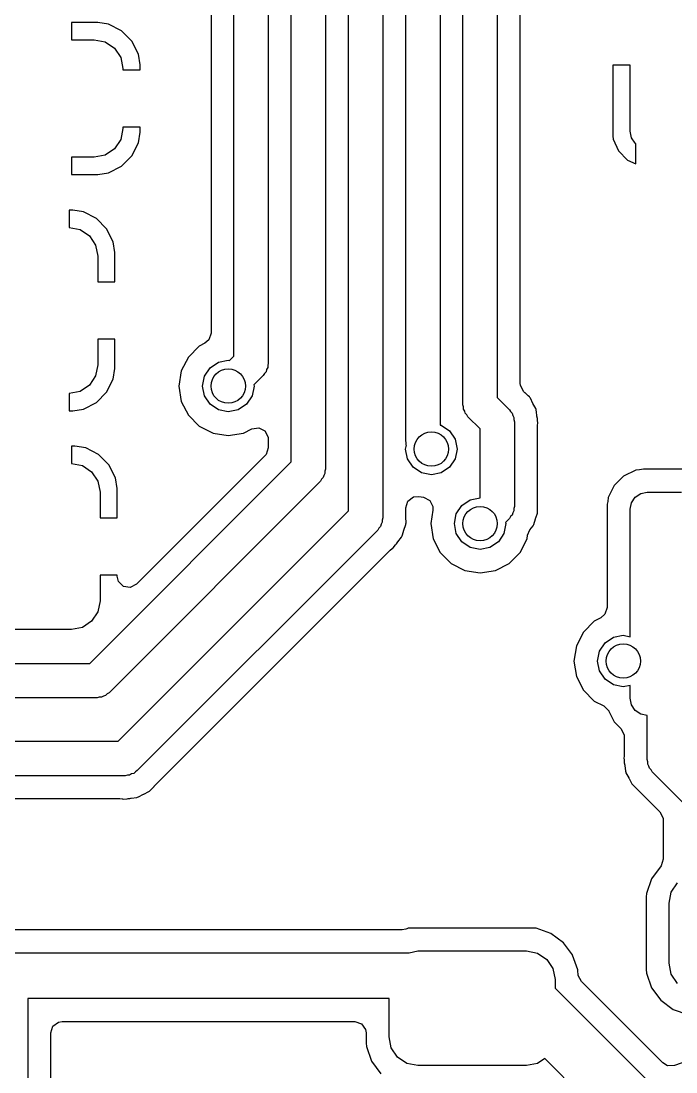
# Model space of a CAD drawing. Extents: x 0 to 2.79, y -2.39 to 0.
# Drawn here: x 2.0968 to 2.3221, y -1.8215 to -1.4604 of the extents above; entities that cross this region are included whole.
import ezdxf

# ---------------------------------------------------------------- set-up
doc = ezdxf.new("R2010")
doc.units = 0
doc.header["$MEASUREMENT"] = 0
doc.layers.add('BLACK', color=7, linetype='CONTINUOUS')

msp = doc.modelspace()

# ---------------------------------------------------------------- linework, layer by layer
at = {"layer": 'BLACK', "linetype": 'CONTINUOUS'}
for p, q in [((2.20945, -1.62866), (2.20945, -1.09208)), ((2.22126, -1.09536), (2.22126, -1.6311)), ((2.20157, -1.10849), (2.20157, -1.61434)), ((2.18976, -1.61189), (2.18976, -1.11093)), ((2.22913, -1.60455), (2.22913, -1.12126)), ((2.24094, -1.12371), (2.24094, -1.59921)), ((2.24882, -1.59222), (2.24882, -1.12941)), ((2.18189, -1.13307), (2.18189, -1.57795)), ((2.26063, -1.13186), (2.26063, -1.58977)), ((2.17008, -1.57551), (2.17008, -1.13552)), ((2.16219, -1.2795), (2.16219, -1.56766)), ((2.26852, -1.47559), (2.26852, -1.45591)), ((2.11417, -1.46093), (2.11417, -1.46683)), ((2.12329, -1.46093), (2.11417, -1.46093)), ((2.11417, -1.46093), (2.11417, -1.46093)), ((2.12697, -1.46151), (2.12329, -1.46093)), ((2.13142, -1.46377), (2.12697, -1.46151)), ((2.12697, -1.46151), (2.12697, -1.46151)), ((2.13495, -1.4673), (2.13142, -1.46377)), ((2.11417, -1.46683), (2.12205, -1.46683)), ((2.12205, -1.46683), (2.12581, -1.46758)), ((2.12581, -1.46758), (2.12901, -1.46971)), ((2.12901, -1.46971), (2.13114, -1.47291)), ((2.13721, -1.47175), (2.13495, -1.4673)), ((2.13114, -1.47291), (2.13189, -1.47667)), ((2.1378, -1.47543), (2.13721, -1.47175)), ((2.13721, -1.47175), (2.13721, -1.47175)), ((2.13189, -1.47667), (2.13189, -1.47717)), ((2.1378, -1.47717), (2.1378, -1.47543)), ((2.1378, -1.47543), (2.1378, -1.47543)), ((2.26852, -1.58489), (2.26852, -1.47559)), ((2.3063, -1.47559), (2.30039, -1.47559)), ((2.30039, -1.47559), (2.30039, -1.49999)), ((2.3063, -1.49823), (2.3063, -1.47559)), ((2.13189, -1.47717), (2.1378, -1.47717)), ((2.1378, -1.47717), (2.1378, -1.47717)), ((2.13189, -1.49734), (2.13114, -1.50111)), ((2.1378, -1.49685), (2.13189, -1.49685)), ((2.13189, -1.49685), (2.13189, -1.49734)), ((2.13721, -1.50227), (2.1378, -1.49858)), ((2.1378, -1.49858), (2.1378, -1.49685)), ((2.30675, -1.50049), (2.3063, -1.49823)), ((2.13114, -1.50111), (2.12901, -1.5043)), ((2.30039, -1.49999), (2.30051, -1.50098)), ((2.30051, -1.50098), (2.30229, -1.50502)), ((2.30803, -1.5024), (2.30675, -1.50049)), ((2.12901, -1.5043), (2.12581, -1.50644)), ((2.13495, -1.50671), (2.13721, -1.50227)), ((2.13721, -1.50227), (2.13721, -1.50227)), ((2.30229, -1.50502), (2.30541, -1.50814)), ((2.30827, -1.50256), (2.30803, -1.5024)), ((2.30827, -1.5094), (2.30827, -1.50256)), ((2.12205, -1.50719), (2.11417, -1.50719)), ((2.11417, -1.50719), (2.11417, -1.51309)), ((2.12581, -1.50644), (2.12205, -1.50719)), ((2.13142, -1.51024), (2.13495, -1.50671)), ((2.30541, -1.50814), (2.30541, -1.50814)), ((2.30541, -1.50814), (2.30827, -1.5094)), ((2.30827, -1.5094), (2.30827, -1.5094)), ((2.12329, -1.51309), (2.12697, -1.51251)), ((2.12697, -1.51251), (2.13142, -1.51024)), ((2.12697, -1.51251), (2.12697, -1.51251)), ((2.11417, -1.51309), (2.12329, -1.51309)), ((2.11417, -1.51309), (2.11417, -1.51309)), ((2.12329, -1.51309), (2.12329, -1.51309)), ((2.11339, -1.52539), (2.11339, -1.5313)), ((2.11463, -1.52539), (2.11339, -1.52539)), ((2.11339, -1.52539), (2.11339, -1.52539)), ((2.11831, -1.52598), (2.11463, -1.52539)), ((2.12276, -1.52824), (2.11831, -1.52598)), ((2.11831, -1.52598), (2.11831, -1.52598)), ((2.12629, -1.53177), (2.12276, -1.52824)), ((2.11339, -1.5313), (2.11715, -1.53205)), ((2.11715, -1.53205), (2.12035, -1.53418)), ((2.12035, -1.53418), (2.12248, -1.53738)), ((2.12855, -1.53621), (2.12629, -1.53177)), ((2.12248, -1.53738), (2.12323, -1.54114)), ((2.12913, -1.5399), (2.12855, -1.53621)), ((2.12855, -1.53621), (2.12855, -1.53621)), ((2.12323, -1.54114), (2.12323, -1.55)), ((2.12913, -1.55), (2.12913, -1.5399)), ((2.12913, -1.5399), (2.12913, -1.5399)), ((2.12323, -1.55), (2.12913, -1.55)), ((2.12913, -1.55), (2.12913, -1.55)), ((2.12913, -1.56969), (2.12323, -1.56969)), ((2.12323, -1.56969), (2.12323, -1.57854)), ((2.12913, -1.57978), (2.12913, -1.56969)), ((2.12913, -1.56969), (2.12913, -1.56969)), ((2.16144, -1.56995), (2.16006, -1.57113)), ((2.16219, -1.56766), (2.16144, -1.56995)), ((2.15814, -1.57211), (2.15439, -1.57586)), ((2.16006, -1.57113), (2.15814, -1.57211)), ((2.15814, -1.57211), (2.15814, -1.57211)), ((2.15439, -1.57586), (2.15198, -1.58059)), ((2.16185, -1.57956), (2.16472, -1.57764)), ((2.16472, -1.57764), (2.16811, -1.57697)), ((2.16811, -1.57697), (2.16853, -1.57705)), ((2.16853, -1.57705), (2.17008, -1.57551)), ((2.18189, -1.57795), (2.18169, -1.5787)), ((2.12323, -1.57854), (2.12248, -1.58231)), ((2.12855, -1.58347), (2.12913, -1.57978)), ((2.15198, -1.58059), (2.15115, -1.58583)), ((2.15198, -1.58059), (2.15198, -1.58059)), ((2.15993, -1.58244), (2.16185, -1.57956)), ((2.18055, -1.58146), (2.18016, -1.58213)), ((2.1811, -1.58091), (2.18055, -1.58146)), ((2.1813, -1.58015), (2.1811, -1.58091)), ((2.18169, -1.57948), (2.1813, -1.58015)), ((2.18169, -1.5787), (2.18169, -1.57948)), ((2.12248, -1.58231), (2.12035, -1.5855)), ((2.12629, -1.58792), (2.12855, -1.58347)), ((2.12855, -1.58347), (2.12855, -1.58347)), ((2.15925, -1.58583), (2.15993, -1.58244)), ((2.18016, -1.58213), (2.17688, -1.5854)), ((2.26857, -1.5855), (2.26852, -1.58489)), ((2.11715, -1.58764), (2.11339, -1.58839)), ((2.11339, -1.58839), (2.11339, -1.59429)), ((2.12035, -1.5855), (2.11715, -1.58764)), ((2.12276, -1.59144), (2.12629, -1.58792)), ((2.15115, -1.58583), (2.15115, -1.58583)), ((2.15115, -1.58583), (2.15198, -1.59107)), ((2.15993, -1.58922), (2.15925, -1.58583)), ((2.17697, -1.58583), (2.17629, -1.58922)), ((2.17688, -1.5854), (2.17697, -1.58583)), ((2.26967, -1.58764), (2.26857, -1.5855)), ((2.27014, -1.58812), (2.26967, -1.58764)), ((2.2702, -1.58817), (2.27014, -1.58812)), ((2.27129, -1.58918), (2.2702, -1.58817)), ((2.11831, -1.59371), (2.12276, -1.59144)), ((2.15198, -1.59107), (2.15198, -1.59107)), ((2.15198, -1.59107), (2.15439, -1.5958)), ((2.16185, -1.59209), (2.15993, -1.58922)), ((2.16472, -1.59401), (2.16185, -1.59209)), ((2.17437, -1.59209), (2.1715, -1.59401)), ((2.17629, -1.58922), (2.17437, -1.59209)), ((2.24902, -1.59297), (2.24882, -1.59222)), ((2.26063, -1.58977), (2.26479, -1.59393)), ((2.27165, -1.58951), (2.27129, -1.58918)), ((2.27183, -1.58974), (2.27165, -1.58951)), ((2.272, -1.58997), (2.27183, -1.58974)), ((2.27286, -1.59175), (2.272, -1.58997)), ((2.2729, -1.59182), (2.27286, -1.59175)), ((2.27321, -1.5924), (2.2729, -1.59182)), ((2.27384, -1.59356), (2.27321, -1.5924)), ((2.11339, -1.59429), (2.11339, -1.59429)), ((2.11339, -1.59429), (2.11463, -1.59429)), ((2.11463, -1.59429), (2.11831, -1.59371)), ((2.11463, -1.59429), (2.11463, -1.59429)), ((2.11831, -1.59371), (2.11831, -1.59371)), ((2.15439, -1.5958), (2.15439, -1.5958)), ((2.15439, -1.5958), (2.15814, -1.59955)), ((2.16811, -1.59469), (2.16472, -1.59401)), ((2.1715, -1.59401), (2.16811, -1.59469)), ((2.24902, -1.59375), (2.24902, -1.59297)), ((2.24941, -1.59442), (2.24902, -1.59375)), ((2.24961, -1.59517), (2.24941, -1.59442)), ((2.25016, -1.59572), (2.24961, -1.59517)), ((2.25055, -1.59639), (2.25016, -1.59572)), ((2.26479, -1.59393), (2.26517, -1.5946)), ((2.26517, -1.5946), (2.26572, -1.59515)), ((2.26572, -1.59515), (2.26593, -1.5959)), ((2.26593, -1.5959), (2.26631, -1.59657)), ((2.27394, -1.59383), (2.27384, -1.59356)), ((2.27402, -1.59411), (2.27394, -1.59383)), ((2.27409, -1.59469), (2.27402, -1.59411)), ((2.27402, -1.59411), (2.27402, -1.59411)), ((2.27426, -1.59607), (2.27409, -1.59469)), ((2.27427, -1.59615), (2.27426, -1.59607)), ((2.15814, -1.59955), (2.16287, -1.60196)), ((2.24094, -1.59921), (2.24136, -1.5993)), ((2.24136, -1.5993), (2.24424, -1.60122)), ((2.2547, -1.60055), (2.25055, -1.59639)), ((2.26631, -1.59657), (2.26631, -1.59735)), ((2.26631, -1.59735), (2.26652, -1.5981)), ((2.26652, -1.5981), (2.26652, -1.62719)), ((2.27441, -1.59696), (2.27427, -1.59615)), ((2.27441, -1.59713), (2.27441, -1.59696)), ((2.27442, -1.59737), (2.27441, -1.59713)), ((2.27441, -1.59994), (2.27449, -1.59914)), ((2.27459, -1.59868), (2.27442, -1.59737)), ((2.27449, -1.59914), (2.27459, -1.59868)), ((2.27449, -1.59914), (2.27449, -1.59914)), ((2.16287, -1.60196), (2.16811, -1.60279)), ((2.16811, -1.60279), (2.17335, -1.60196)), ((2.17335, -1.60196), (2.1762, -1.6005)), ((2.1762, -1.6005), (2.17858, -1.60013)), ((2.17858, -1.60013), (2.18073, -1.60122)), ((2.18073, -1.60122), (2.18182, -1.60337)), ((2.24424, -1.60122), (2.24616, -1.60409)), ((2.2547, -1.62422), (2.2547, -1.60055)), ((2.27441, -1.62686), (2.27441, -1.59994)), ((2.11541, -1.6065), (2.11417, -1.6065)), ((2.11417, -1.6065), (2.11417, -1.6124)), ((2.1191, -1.60708), (2.11541, -1.6065)), ((2.18182, -1.60337), (2.18187, -1.60398)), ((2.18187, -1.60398), (2.18187, -1.60701)), ((2.22911, -1.60748), (2.22938, -1.60615)), ((2.22934, -1.6053), (2.22913, -1.60455)), ((2.22934, -1.60608), (2.22934, -1.6053)), ((2.22938, -1.60615), (2.22934, -1.60608)), ((2.24616, -1.60409), (2.24683, -1.60748)), ((2.12355, -1.60934), (2.1191, -1.60708)), ((2.1191, -1.60708), (2.1191, -1.60708)), ((2.12707, -1.61287), (2.12355, -1.60934)), ((2.18073, -1.60977), (2.13657, -1.65392)), ((2.18113, -1.6093), (2.18073, -1.60977)), ((2.18187, -1.60701), (2.18113, -1.6093)), ((2.22979, -1.61087), (2.22911, -1.60748)), ((2.24683, -1.60748), (2.24616, -1.61087)), ((2.11417, -1.6124), (2.11794, -1.61315)), ((2.11794, -1.61315), (2.12113, -1.61528)), ((2.12056, -1.6811), (2.18976, -1.61189)), ((2.12934, -1.61732), (2.12707, -1.61287)), ((2.23171, -1.61374), (2.22979, -1.61087)), ((2.23458, -1.61566), (2.23171, -1.61374)), ((2.24424, -1.61374), (2.24136, -1.61566)), ((2.24616, -1.61087), (2.24424, -1.61374)), ((2.12113, -1.61528), (2.12327, -1.61848)), ((2.12992, -1.621), (2.12934, -1.61732)), ((2.12934, -1.61732), (2.12934, -1.61732)), ((2.20078, -1.61729), (2.20023, -1.61784)), ((2.20098, -1.61654), (2.20078, -1.61729)), ((2.20137, -1.61587), (2.20098, -1.61654)), ((2.20157, -1.61434), (2.20137, -1.61509)), ((2.20137, -1.61509), (2.20137, -1.61587)), ((2.23797, -1.61634), (2.23458, -1.61566)), ((2.24136, -1.61566), (2.23797, -1.61634)), ((2.30408, -1.61676), (2.30082, -1.62002)), ((2.30821, -1.61474), (2.30408, -1.61676)), ((2.30955, -1.61455), (2.30821, -1.61474)), ((2.3109, -1.61435), (2.30955, -1.61455)), ((2.32533, -1.61435), (2.3109, -1.61435)), ((2.12327, -1.61848), (2.12402, -1.62224)), ((2.19985, -1.61852), (2.12718, -1.69118)), ((2.12992, -1.6311), (2.12992, -1.621)), ((2.12992, -1.621), (2.12992, -1.621)), ((2.20023, -1.61784), (2.19985, -1.61852)), ((2.30082, -1.62002), (2.2988, -1.62416)), ((2.12402, -1.62224), (2.12402, -1.6311)), ((2.2299, -1.62532), (2.23185, -1.6239)), ((2.23185, -1.6239), (2.23366, -1.62376)), ((2.23366, -1.62376), (2.23525, -1.62401)), ((2.23525, -1.62401), (2.2374, -1.6251)), ((2.24846, -1.62681), (2.25133, -1.62489)), ((2.25133, -1.62489), (2.2547, -1.62422)), ((2.2988, -1.62416), (2.29861, -1.62544)), ((2.30675, -1.62589), (2.30803, -1.62397)), ((2.30803, -1.62397), (2.30994, -1.62269)), ((2.30994, -1.62269), (2.3122, -1.62224)), ((2.3122, -1.62224), (2.32402, -1.62224)), ((2.22915, -1.62761), (2.2299, -1.62532)), ((2.22915, -1.63078), (2.22915, -1.62761)), ((2.2374, -1.6251), (2.23849, -1.62725)), ((2.23849, -1.62847), (2.23776, -1.63307)), ((2.23849, -1.62725), (2.23849, -1.62847)), ((2.24654, -1.62968), (2.24846, -1.62681)), ((2.26652, -1.62719), (2.26631, -1.62794)), ((2.26631, -1.62794), (2.26631, -1.62871)), ((2.27441, -1.62694), (2.27441, -1.62686)), ((2.27449, -1.62892), (2.27441, -1.62694)), ((2.29846, -1.62644), (2.29841, -1.62684)), ((2.29841, -1.62684), (2.29841, -1.66194)), ((2.29861, -1.62544), (2.29846, -1.62644)), ((2.3063, -1.62815), (2.30675, -1.62589)), ((2.3063, -1.67193), (2.3063, -1.62815)), ((2.12402, -1.6311), (2.12992, -1.6311)), ((2.12992, -1.6311), (2.12992, -1.6311)), ((2.13023, -1.70787), (2.20945, -1.62866)), ((2.22126, -1.6311), (2.22106, -1.63185)), ((2.22106, -1.63185), (2.22106, -1.63263)), ((2.22916, -1.63086), (2.22915, -1.63078)), ((2.22924, -1.63283), (2.22916, -1.63086)), ((2.24587, -1.63307), (2.24654, -1.62968)), ((2.26479, -1.63136), (2.2635, -1.63265)), ((2.26517, -1.63069), (2.26479, -1.63136)), ((2.26572, -1.63014), (2.26517, -1.63069)), ((2.26593, -1.62939), (2.26572, -1.63014)), ((2.26631, -1.62871), (2.26593, -1.62939)), ((2.27318, -1.63333), (2.27374, -1.63143)), ((2.27374, -1.63143), (2.27377, -1.63136)), ((2.27377, -1.63136), (2.27386, -1.6311)), ((2.27386, -1.6311), (2.27441, -1.62949)), ((2.27441, -1.62949), (2.27446, -1.6292)), ((2.27441, -1.62949), (2.27441, -1.62949)), ((2.27446, -1.6292), (2.27449, -1.62892)), ((2.27449, -1.62892), (2.27449, -1.62892)), ((2.21953, -1.63528), (2.13685, -1.71796)), ((2.21992, -1.6346), (2.21953, -1.63528)), ((2.22047, -1.63406), (2.21992, -1.6346)), ((2.22067, -1.6333), (2.22047, -1.63406)), ((2.22106, -1.63263), (2.22067, -1.6333)), ((2.228, -1.63699), (2.22849, -1.63535)), ((2.22849, -1.63535), (2.22851, -1.63528)), ((2.22851, -1.63528), (2.22915, -1.63341)), ((2.22915, -1.6334), (2.2292, -1.63312)), ((2.22915, -1.63341), (2.22915, -1.6334)), ((2.2292, -1.63312), (2.22924, -1.63283)), ((2.22924, -1.63283), (2.22924, -1.63283)), ((2.23776, -1.63307), (2.23776, -1.63307)), ((2.23776, -1.63307), (2.23859, -1.63831)), ((2.24654, -1.63646), (2.24587, -1.63307)), ((2.26358, -1.63307), (2.26291, -1.63646)), ((2.2635, -1.63265), (2.26358, -1.63307)), ((2.27106, -1.63701), (2.27183, -1.63523)), ((2.27183, -1.63523), (2.27291, -1.63384)), ((2.27291, -1.63384), (2.27305, -1.63359)), ((2.27291, -1.63384), (2.27291, -1.63384)), ((2.27305, -1.63359), (2.27318, -1.63333)), ((2.27318, -1.63333), (2.27318, -1.63333)), ((2.27318, -1.63333), (2.27318, -1.63333)), ((2.22592, -1.64005), (2.2264, -1.63938)), ((2.2264, -1.63938), (2.22644, -1.63932)), ((2.22644, -1.63932), (2.22766, -1.63776)), ((2.22766, -1.63776), (2.2278, -1.63751)), ((2.22766, -1.63776), (2.22766, -1.63776)), ((2.2278, -1.63751), (2.22792, -1.63725)), ((2.22792, -1.63725), (2.228, -1.63699)), ((2.23859, -1.63831), (2.23859, -1.63831)), ((2.23859, -1.63831), (2.24097, -1.64297)), ((2.24846, -1.63933), (2.24654, -1.63646)), ((2.25133, -1.64125), (2.24846, -1.63933)), ((2.26099, -1.63933), (2.25811, -1.64125)), ((2.26291, -1.63646), (2.26099, -1.63933)), ((2.26845, -1.64304), (2.27086, -1.63831)), ((2.27086, -1.63831), (2.27106, -1.63701)), ((2.14266, -1.72331), (2.22381, -1.64216)), ((2.22381, -1.64216), (2.22444, -1.64165)), ((2.22444, -1.64165), (2.22483, -1.6414)), ((2.22483, -1.6414), (2.22564, -1.64035)), ((2.22564, -1.64035), (2.2258, -1.64017)), ((2.2258, -1.64017), (2.22592, -1.64005)), ((2.24097, -1.64297), (2.241, -1.64304)), ((2.241, -1.64304), (2.24476, -1.64679)), ((2.25472, -1.64193), (2.25133, -1.64125)), ((2.25811, -1.64125), (2.25472, -1.64193)), ((2.26469, -1.64679), (2.26845, -1.64304)), ((2.24476, -1.64679), (2.24948, -1.6492)), ((2.24948, -1.6492), (2.25472, -1.65003)), ((2.25472, -1.65003), (2.25997, -1.6492)), ((2.25997, -1.6492), (2.26469, -1.64679)), ((2.12992, -1.65079), (2.12402, -1.65079)), ((2.12402, -1.65079), (2.12402, -1.65965)), ((2.12992, -1.65116), (2.12992, -1.65079)), ((2.13035, -1.65293), (2.12992, -1.65116)), ((2.13205, -1.65464), (2.13035, -1.65293)), ((2.13443, -1.65501), (2.13205, -1.65464)), ((2.13657, -1.65392), (2.13443, -1.65501)), ((2.12402, -1.65965), (2.12327, -1.66341)), ((2.12327, -1.66341), (2.12113, -1.66661)), ((2.29766, -1.66423), (2.29628, -1.66542)), ((2.29841, -1.66194), (2.29766, -1.66423)), ((2.12113, -1.66661), (2.11794, -1.66874)), ((2.29397, -1.66659), (2.29022, -1.67035)), ((2.29628, -1.66542), (2.29397, -1.66659)), ((2.11417, -1.66949), (2.09449, -1.66949)), ((2.11794, -1.66874), (2.11417, -1.66949)), ((2.29022, -1.67035), (2.28781, -1.67507)), ((2.30055, -1.67213), (2.30394, -1.67146)), ((2.30394, -1.67146), (2.3063, -1.67193)), ((2.28781, -1.67507), (2.28698, -1.68031)), ((2.28781, -1.67507), (2.28781, -1.67507)), ((2.29575, -1.67693), (2.29767, -1.67405)), ((2.29767, -1.67405), (2.30055, -1.67213)), ((2.29508, -1.68031), (2.29575, -1.67693)), ((2.05935, -1.6811), (2.12056, -1.6811)), ((2.28698, -1.68031), (2.28698, -1.68031)), ((2.28698, -1.68031), (2.28781, -1.68556)), ((2.29575, -1.6837), (2.29508, -1.68031)), ((2.28781, -1.68556), (2.28781, -1.68556)), ((2.28781, -1.68556), (2.29022, -1.69028)), ((2.29767, -1.68658), (2.29575, -1.6837)), ((2.30055, -1.6885), (2.29767, -1.68658)), ((2.30394, -1.68917), (2.30055, -1.6885)), ((2.3063, -1.6887), (2.30394, -1.68917)), ((2.3063, -1.69311), (2.3063, -1.6887)), ((2.123, -1.69291), (2.05935, -1.69291)), ((2.12375, -1.69271), (2.123, -1.69291)), ((2.12453, -1.69271), (2.12375, -1.69271)), ((2.1252, -1.69232), (2.12453, -1.69271)), ((2.12595, -1.69212), (2.1252, -1.69232)), ((2.1265, -1.69157), (2.12595, -1.69212)), ((2.12718, -1.69118), (2.1265, -1.69157)), ((2.29022, -1.69028), (2.29022, -1.69028)), ((2.29022, -1.69028), (2.29397, -1.69404)), ((2.30675, -1.69537), (2.3063, -1.69311)), ((2.29397, -1.69404), (2.29724, -1.6957)), ((2.29724, -1.6957), (2.29895, -1.69741)), ((2.30803, -1.69729), (2.30675, -1.69537)), ((2.29895, -1.69741), (2.29897, -1.69747)), ((2.29897, -1.69747), (2.30026, -1.70009)), ((2.30026, -1.70009), (2.30082, -1.70124)), ((2.30994, -1.69857), (2.30803, -1.69729)), ((2.3122, -1.69902), (2.30994, -1.69857)), ((2.3122, -1.71417), (2.3122, -1.69902)), ((2.30082, -1.70124), (2.30317, -1.70359)), ((2.30317, -1.70359), (2.30426, -1.70574)), ((2.05818, -1.70787), (2.13023, -1.70787)), ((2.30426, -1.70574), (2.30431, -1.70635)), ((2.30431, -1.70635), (2.30431, -1.71234)), ((2.30423, -1.71314), (2.30413, -1.7136)), ((2.30413, -1.7136), (2.30423, -1.71438)), ((2.30431, -1.71234), (2.30423, -1.71314)), ((2.30423, -1.71438), (2.3043, -1.71491)), ((2.3043, -1.71491), (2.30431, -1.71515)), ((2.30431, -1.71515), (2.30431, -1.71532)), ((2.31241, -1.71492), (2.3122, -1.71417)), ((2.31241, -1.7157), (2.31241, -1.71492)), ((2.13563, -1.71889), (2.13488, -1.7191)), ((2.13618, -1.71834), (2.13563, -1.71889)), ((2.13685, -1.71796), (2.13618, -1.71834)), ((2.30431, -1.71532), (2.30445, -1.71612)), ((2.30445, -1.71612), (2.30446, -1.7162)), ((2.30446, -1.7162), (2.3047, -1.71817)), ((2.3047, -1.71817), (2.30478, -1.71844)), ((2.30478, -1.71844), (2.30488, -1.71872)), ((2.30488, -1.71872), (2.30582, -1.72045)), ((2.31279, -1.71637), (2.31241, -1.7157)), ((2.313, -1.71713), (2.31279, -1.71637)), ((2.31355, -1.71768), (2.313, -1.71713)), ((2.31393, -1.71835), (2.31355, -1.71768)), ((2.32559, -1.73001), (2.31393, -1.71835)), ((2.13268, -1.71969), (2.06062, -1.71969)), ((2.13343, -1.71948), (2.13268, -1.71969)), ((2.13421, -1.71948), (2.13343, -1.71948)), ((2.13488, -1.7191), (2.13421, -1.71948)), ((2.30582, -1.72045), (2.30586, -1.72053)), ((2.30586, -1.72053), (2.30592, -1.72066)), ((2.30592, -1.72066), (2.30672, -1.7223)), ((2.30672, -1.7223), (2.30689, -1.72254)), ((2.13722, -1.72701), (2.13896, -1.72607)), ((2.13896, -1.72607), (2.13903, -1.72603)), ((2.13903, -1.72603), (2.1391, -1.726)), ((2.1391, -1.726), (2.14081, -1.72517)), ((2.14081, -1.72517), (2.14104, -1.725)), ((2.14081, -1.72517), (2.14081, -1.72517)), ((2.14104, -1.725), (2.14127, -1.72482)), ((2.14127, -1.72482), (2.14261, -1.72336)), ((2.14127, -1.72482), (2.14127, -1.72482)), ((2.14127, -1.72482), (2.14127, -1.72482)), ((2.14261, -1.72336), (2.14266, -1.72331)), ((2.30689, -1.72254), (2.30707, -1.72277)), ((2.30707, -1.72277), (2.30852, -1.7241)), ((2.30852, -1.7241), (2.30858, -1.72416)), ((2.30858, -1.72416), (2.31656, -1.73213)), ((2.06551, -1.72758), (2.13084, -1.72758)), ((2.13084, -1.72758), (2.13164, -1.72766)), ((2.13164, -1.72766), (2.13173, -1.72768)), ((2.13173, -1.72768), (2.1321, -1.72776)), ((2.1321, -1.72776), (2.13341, -1.72759)), ((2.13341, -1.72759), (2.13366, -1.72758)), ((2.13366, -1.72758), (2.13382, -1.72758)), ((2.13382, -1.72758), (2.13428, -1.7275)), ((2.13428, -1.7275), (2.13463, -1.72744)), ((2.13463, -1.72744), (2.13471, -1.72743)), ((2.13471, -1.72743), (2.13667, -1.72719)), ((2.13667, -1.72719), (2.13695, -1.72711)), ((2.13667, -1.72719), (2.13667, -1.72719)), ((2.13695, -1.72711), (2.13722, -1.72701)), ((2.13722, -1.72701), (2.13722, -1.72701)), ((2.31656, -1.73213), (2.31765, -1.73428)), ((2.31765, -1.73428), (2.3177, -1.73489)), ((2.3177, -1.73489), (2.3177, -1.74836)), ((2.31694, -1.75068), (2.31367, -1.7551)), ((2.31695, -1.75065), (2.31694, -1.75068)), ((2.3177, -1.74836), (2.31695, -1.75065)), ((2.31367, -1.7551), (2.3119, -1.76015)), ((2.32043, -1.75972), (2.32257, -1.75652)), ((2.3119, -1.76015), (2.31179, -1.76135)), ((2.31179, -1.76135), (2.31179, -1.78629)), ((2.3119, -1.76015), (2.3119, -1.76015)), ((2.31969, -1.76348), (2.32043, -1.75972)), ((2.31969, -1.78415), (2.31969, -1.76348)), ((2.2279, -1.77262), (2.04596, -1.77262)), ((2.22919, -1.7724), (2.2279, -1.77262)), ((2.22956, -1.77227), (2.22919, -1.7724)), ((2.22993, -1.77214), (2.22956, -1.77227)), ((2.23113, -1.77203), (2.22993, -1.77214)), ((2.22993, -1.77214), (2.22993, -1.77214)), ((2.27281, -1.77203), (2.23113, -1.77203)), ((2.23113, -1.77203), (2.23113, -1.77203)), ((2.274, -1.77214), (2.27281, -1.77203)), ((2.27281, -1.77203), (2.27281, -1.77203)), ((2.27905, -1.77391), (2.274, -1.77214)), ((2.274, -1.77214), (2.274, -1.77214)), ((2.28335, -1.77708), (2.27905, -1.77391)), ((2.2303, -1.78051), (2.23327, -1.77992)), ((2.23327, -1.77992), (2.27067, -1.77992)), ((2.27067, -1.77992), (2.27444, -1.78067)), ((2.28645, -1.78128), (2.28335, -1.77708)), ((2.28335, -1.77708), (2.28335, -1.77708)), ((2.28335, -1.77708), (2.28335, -1.77708)), ((2.28335, -1.77708), (2.28335, -1.77708)), ((2.28335, -1.77708), (2.28335, -1.77708)), ((2.04108, -1.78051), (2.2303, -1.78051)), ((2.27444, -1.78067), (2.27763, -1.7828)), ((2.27763, -1.7828), (2.27976, -1.786)), ((2.28653, -1.78138), (2.28645, -1.78128)), ((2.28829, -1.78643), (2.28653, -1.78138)), ((2.27976, -1.786), (2.28051, -1.78976)), ((2.28837, -1.78725), (2.28829, -1.78643)), ((2.28841, -1.78763), (2.28837, -1.78725)), ((2.31179, -1.78629), (2.3119, -1.78749)), ((2.3119, -1.78749), (2.3119, -1.78749)), ((2.3119, -1.78749), (2.31367, -1.79253)), ((2.32043, -1.78792), (2.31969, -1.78415)), ((2.28051, -1.78976), (2.28051, -1.7926)), ((2.28841, -1.78769), (2.28841, -1.78763)), ((2.28841, -1.78763), (2.28841, -1.78763)), ((2.28845, -1.7883), (2.28841, -1.78769)), ((2.28955, -1.79045), (2.28845, -1.7883)), ((2.31751, -1.81841), (2.28955, -1.79045)), ((2.32257, -1.79111), (2.32043, -1.78792)), ((2.28051, -1.7926), (2.28058, -1.79265)), ((2.28058, -1.79265), (2.32028, -1.83234)), ((2.31367, -1.79253), (2.31684, -1.79684)), ((2.22343, -1.79626), (2.09921, -1.79626)), ((2.09921, -1.79626), (2.09921, -1.83602)), ((2.22343, -1.80945), (2.22343, -1.79626)), ((2.31684, -1.79684), (2.31684, -1.79684)), ((2.31684, -1.79684), (2.31684, -1.79684)), ((2.31684, -1.79684), (2.31684, -1.79684)), ((2.31684, -1.79684), (2.31684, -1.79684)), ((2.31684, -1.79684), (2.32115, -1.80001)), ((2.32115, -1.80001), (2.32115, -1.80001)), ((2.32115, -1.80001), (2.32115, -1.80001)), ((2.32115, -1.80001), (2.32619, -1.80178)), ((2.10785, -1.80576), (2.1098, -1.80434)), ((2.1098, -1.80434), (2.111, -1.80415)), ((2.111, -1.80415), (2.21163, -1.80415)), ((2.21163, -1.80415), (2.21392, -1.8049)), ((2.21392, -1.8049), (2.21534, -1.80685)), ((2.10711, -1.80805), (2.10785, -1.80576)), ((2.10711, -1.82597), (2.10711, -1.80805)), ((2.21534, -1.80685), (2.21553, -1.80805)), ((2.21553, -1.80805), (2.21553, -1.81159)), ((2.21553, -1.81159), (2.21564, -1.81278)), ((2.21564, -1.81278), (2.21564, -1.81278)), ((2.21564, -1.81278), (2.21741, -1.81783)), ((2.22417, -1.81322), (2.22343, -1.80945)), ((2.22631, -1.81641), (2.22417, -1.81322)), ((2.21741, -1.81783), (2.22058, -1.82213)), ((2.2295, -1.81854), (2.22631, -1.81641)), ((2.23327, -1.81929), (2.2295, -1.81854)), ((2.27067, -1.81929), (2.23327, -1.81929)), ((2.27444, -1.81854), (2.27067, -1.81929)), ((2.27696, -1.81686), (2.27444, -1.81854)), ((2.32158, -1.86148), (2.27696, -1.81686)), ((2.31914, -1.81939), (2.31751, -1.81841)), ((2.32155, -1.81933), (2.31914, -1.81939)), ((2.32619, -1.81771), (2.32155, -1.81933))]:
    msp.add_line(p, q, dxfattribs=at)
at = {"layer": 'BLACK'}
for centre in [(2.16811, -1.58583), (2.23797, -1.60748), (2.25472, -1.63307), (2.30394, -1.68031)]:
    msp.add_circle(centre, 0.005906, dxfattribs=at)

doc.saveas('drawing.dxf')
